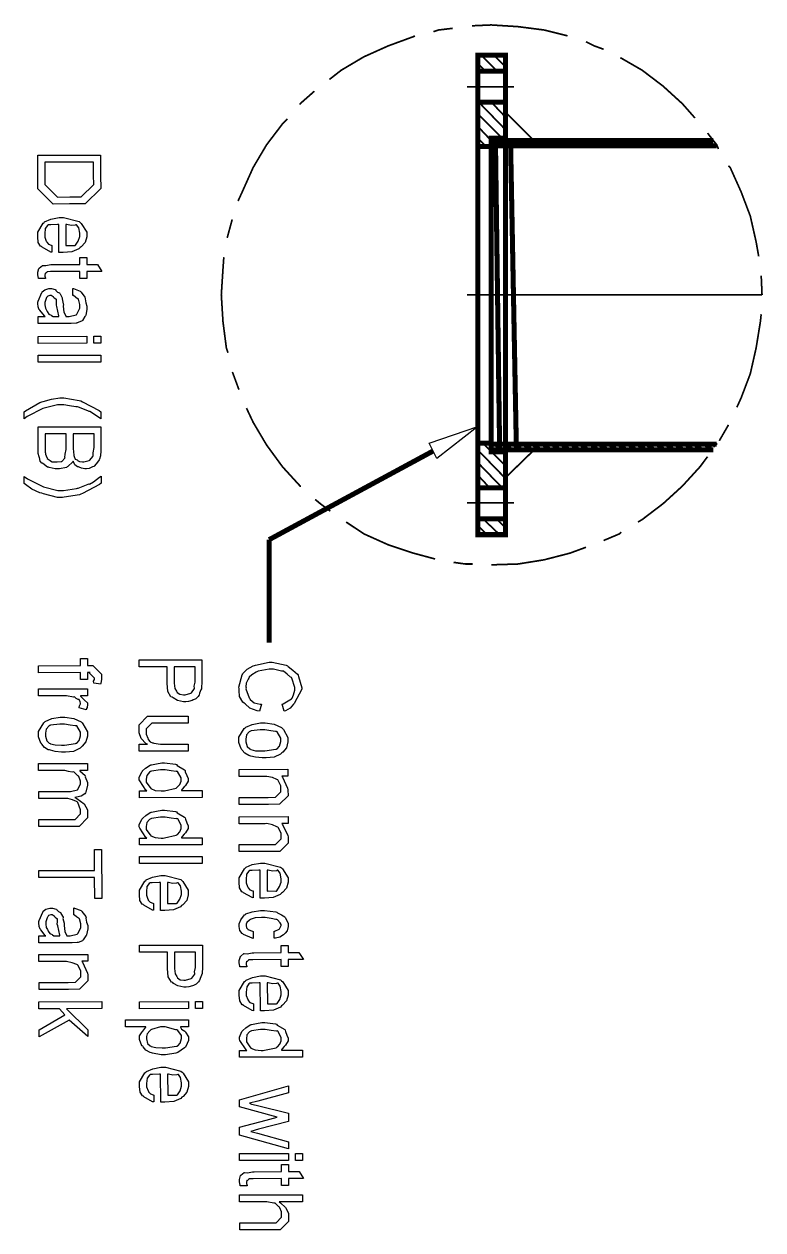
# Model space of a CAD drawing. Extents: x 0.1 to 11.6, y 0.3 to 16.2.
# Drawn here: x 4.408 to 5.877, y 5.213 to 7.61 of the extents above; entities that cross this region are included whole.
import ezdxf

# ---------------------------------------------------------------- set-up
doc = ezdxf.new("R2010")
doc.units = 0
doc.layers.get('0').update_dxf_attribs({"linetype": 'CONTINUOUS'})

msp = doc.modelspace()

# ---------------------------------------------------------------- linework, layer by layer
at = {"color": 0}
for points, const_width in [([(5.25999, 7.60167), (5.23167, 7.59831), (5.22168, 7.595)], 0.003333), ([(5.48833, 7.58664), (5.44168, 7.59831), (5.38997, 7.60499), (5.33664, 7.60835), (5.29833, 7.60667)], 0.003333), ([(5.185, 7.58664), (5.18164, 7.58501), (5.13167, 7.56668), (5.08333, 7.54497), (5.03836, 7.51833), (5.01497, 7.5)], 0.003333), ([(5.56, 7.56), (5.54167, 7.56668), (5.52501, 7.57497)], 0.003333), ([(5.31, 7.53168), (5.32497, 7.51665)], 0.003333), ([(5.31668, 7.54833), (5.34831, 7.51665)], 0.003333), ([(5.34169, 7.54833), (5.36501, 7.52501)], 0.003333), ([(5.74164, 7.42333), (5.71669, 7.45167), (5.67833, 7.48665), (5.63667, 7.51833), (5.59332, 7.54335)], 0.003333), ([(5.36501, 7.51665), (5.31, 7.51665)], 0.01), ([(5.38167, 7.48503), (5.28836, 7.48503)], 0.003333), ([(4.98503, 7.47667), (4.95665, 7.45167), (4.95665, 7.44997)], 0.003333), ([(5.36501, 7.45503), (5.31, 7.45503)], 0.01), ([(5.31168, 7.45503), (5.36501, 7.40001)], 0.003333), ([(5.33664, 7.45503), (5.36501, 7.42503)], 0.003333), ([(5.36165, 7.45503), (5.36501, 7.44997)], 0.003333), ([(5.31, 7.43164), (5.35835, 7.38336)], 0.003333), ([(5.36501, 7.435), (5.42165, 7.37831)], 0.003333), ([(4.93164, 7.42165), (4.92165, 7.41168), (4.88997, 7.37001), (4.86333, 7.32497), (4.84169, 7.27669), (4.83333, 7.25836)], 0.003333), ([(5.31, 7.40668), (5.33664, 7.37831)], 0.003333), ([(5.31, 7.38336), (5.32667, 7.36664)], 0.003333), ([(5.36501, 6.75999), (5.33664, 6.75999), (5.33664, 6.77669), (5.33664, 7.36664), (5.33664, 7.38336), (5.36501, 7.38336)], 0.01), ([(5.78836, 7.36165), (5.785, 7.37001), (5.76665, 7.39333)], 0.003333), ([(5.33664, 7.36664), (5.31, 7.36664)], 0.01), ([(5.77832, 7.37831), (5.33664, 7.37831), (5.33664, 6.76335), (5.77832, 6.76335)], 0.01), ([(5.33664, 7.37001), (5.33832, 7.36833)], 0.01), ([(5.785, 7.36833), (5.33664, 7.36833), (5.33664, 6.77501), (5.785, 6.77501)], 0.01), ([(5.34831, 7.37831), (5.35835, 7.36833)], 0.01), ([(5.36501, 7.37831), (5.37668, 7.36833)], 0.01), ([(5.38499, 7.37831), (5.39501, 7.36833)], 0.01), ([(5.40332, 7.37831), (5.41499, 7.36833)], 0.01), ([(5.42333, 7.37831), (5.43332, 7.36833)], 0.01), ([(5.44168, 7.37831), (5.45335, 7.36833)], 0.01), ([(5.46001, 7.37831), (5.47, 7.36833)], 0.01), ([(5.47999, 7.37831), (5.49001, 7.36833)], 0.01), ([(5.49832, 7.37831), (5.50836, 7.36833)], 0.01), ([(5.51665, 7.37831), (5.52832, 7.36833)], 0.01), ([(5.53668, 7.37831), (5.54665, 7.36833)], 0.01), ([(5.55501, 7.37831), (5.565, 7.36833)], 0.01), ([(5.57497, 7.37831), (5.58501, 7.36833)], 0.01), ([(5.59169, 7.37831), (5.60335, 7.36833)], 0.01), ([(5.61165, 7.37831), (5.62169, 7.36833)], 0.01), ([(5.62999, 7.37831), (5.64165, 7.36833)], 0.01), ([(5.65001, 7.37831), (5.66, 7.36833)], 0.01), ([(5.66835, 7.37831), (5.67833, 7.36833)], 0.01), ([(5.68668, 7.37831), (5.69667, 7.36833)], 0.01), ([(5.70665, 7.37831), (5.71669, 7.36833)], 0.01), ([(5.72499, 7.37831), (5.73503, 7.36833)], 0.01), ([(5.74333, 7.37831), (5.75331, 7.36833)], 0.01), ([(5.76335, 7.37831), (5.77333, 7.36833)], 0.01), ([(5.86833, 7.14833), (5.86333, 7.17665), (5.85167, 7.22835), (5.83333, 7.27669), (5.81168, 7.32497), (5.80832, 7.32835)], 0.003333), ([(4.82167, 7.22168), (4.81168, 7.185)], 0.003333), ([(4.80501, 7.14665), (4.80333, 7.12332), (4.80003, 7.07167), (4.80333, 7.01833), (4.81, 6.96669), (4.81332, 6.95665)], 0.003333), ([(5.875, 7.07167), (5.87332, 7.11003)], 0.003333), ([(5.38167, 7.07167), (5.28836, 7.07167)], 0.003333), ([(5.33664, 7.07167), (5.875, 7.07167)], 0.003333), ([(5.82497, 6.84831), (5.83333, 6.86664), (5.85167, 6.91499), (5.86333, 6.96669), (5.87169, 7.01833), (5.87332, 7.03331)], 0.003333), ([(4.82167, 6.91835), (4.82335, 6.91499), (4.83501, 6.88336)], 0.003333), ([(4.84999, 6.84668), (4.86333, 6.81836), (4.88997, 6.77333), (4.92165, 6.72999), (4.95665, 6.69168), (4.95833, 6.69168)], 0.003333), ([(5.78999, 6.78168), (5.80832, 6.81332)], 0.003333), ([(5.22168, 6.76167), (4.89501, 6.58501)], 0.01), ([(5.33664, 6.77669), (5.31, 6.77669)], 0.01), ([(5.31, 6.76335), (5.36501, 6.70665)], 0.003333), ([(5.31999, 6.77669), (5.36501, 6.73167)], 0.003333), ([(5.33664, 6.76497), (5.33832, 6.76335)], 0.01), ([(5.34668, 6.77501), (5.35667, 6.76335)], 0.01), ([(5.36165, 6.75999), (5.36501, 6.75667)], 0.003333), ([(5.36501, 6.77501), (5.375, 6.76335)], 0.01), ([(5.36501, 6.70833), (5.42165, 6.76335)], 0.003333), ([(5.38499, 6.77501), (5.39501, 6.76335)], 0.01), ([(5.40332, 6.77501), (5.41499, 6.76335)], 0.01), ([(5.42165, 6.77501), (5.43164, 6.76335)], 0.01), ([(5.44168, 6.77501), (5.45167, 6.76335)], 0.01), ([(5.46001, 6.77501), (5.47, 6.76335)], 0.01), ([(5.47835, 6.77501), (5.49001, 6.76335)], 0.01), ([(5.49832, 6.77501), (5.50836, 6.76335)], 0.01), ([(5.51665, 6.77501), (5.52669, 6.76335)], 0.01), ([(5.53668, 6.77501), (5.54665, 6.76335)], 0.01), ([(5.55333, 6.77501), (5.565, 6.76335)], 0.01), ([(5.57335, 6.77501), (5.58333, 6.76335)], 0.01), ([(5.59169, 6.77501), (5.60335, 6.76335)], 0.01), ([(5.61165, 6.77501), (5.62169, 6.76335)], 0.01), ([(5.62999, 6.77501), (5.64165, 6.76335)], 0.01), ([(5.64833, 6.77501), (5.65831, 6.76335)], 0.01), ([(5.66835, 6.77501), (5.67833, 6.76335)], 0.01), ([(5.68668, 6.77501), (5.69667, 6.76335)], 0.01), ([(5.70503, 6.77501), (5.71669, 6.76335)], 0.01), ([(5.72499, 6.77501), (5.73503, 6.76335)], 0.01), ([(5.74333, 6.77501), (5.75331, 6.76335)], 0.01), ([(5.76335, 6.77501), (5.77333, 6.76335)], 0.01), ([(5.78, 6.77501), (5.78331, 6.77165)], 0.01), ([(5.31, 6.73833), (5.35835, 6.68832)], 0.003333), ([(5.62831, 6.62001), (5.63667, 6.625), (5.67833, 6.65668), (5.71669, 6.69168), (5.75168, 6.72999), (5.76665, 6.75)], 0.003333), ([(5.31, 6.71332), (5.33333, 6.68832)], 0.003333), ([(5.36501, 6.68832), (5.31, 6.68832)], 0.01), ([(4.98665, 6.66499), (4.99669, 6.65668), (5.01665, 6.64165)], 0.003333), ([(5.38167, 6.65831), (5.28836, 6.65831)], 0.003333), ([(5.04833, 6.62001), (5.08333, 6.59668), (5.13167, 6.57497), (5.18164, 6.55832), (5.22499, 6.54665)], 0.003333), ([(5.36501, 6.62668), (5.31, 6.62668)], 0.01), ([(5.31999, 6.62668), (5.35335, 6.595)], 0.003333), ([(5.34668, 6.62668), (5.36501, 6.60835)], 0.003333), ([(5.31, 6.61333), (5.32835, 6.595)], 0.003333), ([(5.56, 6.58333), (5.59169, 6.59668), (5.595, 6.59999)], 0.003333), ([(4.89501, 6.58501), (4.89501, 6.37999)], 0.01), ([(5.33664, 6.535), (5.38997, 6.53668), (5.44168, 6.54497), (5.49333, 6.55832), (5.52501, 6.56999)], 0.003333), ([(5.26167, 6.53999), (5.285, 6.53668), (5.30003, 6.53668)], 0.003333)]:
    msp.add_lwpolyline(points, dxfattribs=dict(at, const_width=const_width))
at = {"color": 0, "const_width": 0.01}
for points in [[(5.31, 7.54833), (5.31, 6.595), (5.36501, 6.595), (5.36501, 7.54833), (5.31, 7.54833)], [(5.375, 7.37831), (5.345, 7.37831), (5.35335, 6.76335), (5.38667, 6.76335), (5.375, 7.37831)]]:
    msp.add_lwpolyline(points, close=True, dxfattribs=at)
at = {"color": 9}
for points in [[(5.42165, 7.37831), (5.36501, 7.37831), (5.36501, 7.435), (5.42165, 7.37831)], [(5.42165, 6.76335), (5.36501, 6.70833), (5.36501, 6.76335), (5.42165, 6.76335)]]:
    msp.add_lwpolyline(points, close=True, dxfattribs=at)
at = {"color": 0}
for points in [[(4.43506, 7.34944), (4.56006, 7.34967), (4.56006, 7.30908), (4.56028, 7.28304), (4.52968, 7.25244), (4.49843, 7.25244), (4.46588, 7.25222), (4.43528, 7.28282), (4.43506, 7.30692), (4.43506, 7.34944)], [(4.44894, 7.33556), (4.44894, 7.30908), (4.44917, 7.29107), (4.47412, 7.26611), (4.49864, 7.26633), (4.52143, 7.26633), (4.54639, 7.29129), (4.54617, 7.30974), (4.54617, 7.33578), (4.44894, 7.33556)], [(4.46322, 7.17003), (4.46322, 7.15636), (4.46099, 7.15685), (4.44379, 7.16644), (4.4426, 7.16786), (4.44075, 7.16829), (4.43619, 7.17606), (4.43522, 7.18739), (4.43522, 7.18956), (4.43522, 7.19612), (4.44569, 7.21419), (4.44781, 7.21582), (4.44883, 7.21707), (4.46126, 7.2225), (4.47754, 7.22537), (4.48296, 7.22537), (4.48639, 7.22543), (4.51725, 7.21744), (4.51942, 7.21582), (4.52149, 7.21386), (4.53244, 7.19629), (4.53244, 7.19043), (4.53244, 7.18733), (4.52919, 7.17583), (4.52143, 7.16732), (4.51921, 7.16569), (4.51687, 7.16331), (4.50293, 7.15728), (4.48546, 7.15597), (4.48144, 7.15593), (4.48036, 7.15593), (4.47792, 7.15593), (4.47711, 7.15593), (4.47689, 7.21149), (4.47461, 7.21137), (4.46083, 7.21083), (4.45628, 7.21083), (4.45449, 7.20969), (4.44997, 7.20372), (4.44911, 7.19299), (4.44911, 7.18935), (4.44911, 7.18647), (4.45199, 7.17865), (4.45258, 7.17785), (4.45285, 7.17637), (4.45649, 7.17242), (4.46203, 7.17051), (4.46322, 7.17003)], [(4.49078, 7.21149), (4.491, 7.16982), (4.493, 7.17003), (4.50819, 7.16982), (4.50922, 7.1696), (4.51036, 7.17036), (4.51563, 7.17876), (4.51856, 7.18756), (4.51856, 7.19043), (4.51856, 7.19417), (4.5166, 7.20524), (4.51237, 7.21126), (4.51096, 7.21126), (4.50917, 7.21013), (4.50131, 7.20953), (4.49283, 7.21143), (4.49078, 7.21149)], [(4.45057, 7.10406), (4.43668, 7.10406), (4.43636, 7.10499), (4.43539, 7.11165), (4.43539, 7.11382), (4.43539, 7.1166), (4.43756, 7.12424), (4.43799, 7.12489), (4.43821, 7.12494), (4.44461, 7.13004), (4.44536, 7.13032), (4.44536, 7.13032), (4.45107, 7.12994), (4.46093, 7.13183), (4.46425, 7.13183), (4.51872, 7.13206), (4.51872, 7.14594), (4.53261, 7.14594), (4.53261, 7.13206), (4.5541, 7.13206), (4.56278, 7.11817), (4.53261, 7.11817), (4.53261, 7.10428), (4.51872, 7.10428), (4.51872, 7.11817), (4.46251, 7.11794), (4.46067, 7.11794), (4.45514, 7.11779), (4.45394, 7.1174), (4.45361, 7.11729), (4.45318, 7.11654), (4.45122, 7.11464), (4.45042, 7.11496), (4.45036, 7.1149), (4.45008, 7.11426), (4.44928, 7.11117), (4.44928, 7.11014), (4.44928, 7.10861), (4.45036, 7.10471), (4.45057, 7.10406)], [(4.44954, 7.02875), (4.44824, 7.02983), (4.43924, 7.04107), (4.43869, 7.04221), (4.43788, 7.04226), (4.43582, 7.04779), (4.43544, 7.05485), (4.43544, 7.05718), (4.43599, 7.05931), (4.44303, 7.07617), (4.4439, 7.07736), (4.44407, 7.07796), (4.44933, 7.08176), (4.45697, 7.08431), (4.45953, 7.08431), (4.46235, 7.08431), (4.46994, 7.08214), (4.47081, 7.08171), (4.47097, 7.08051), (4.4745, 7.07721), (4.47851, 7.07547), (4.47906, 7.07476), (4.47944, 7.07368), (4.48356, 7.06592), (4.48383, 7.065), (4.48346, 7.06364), (4.48579, 7.05419), (4.486, 7.05285), (4.48562, 7.04932), (4.48725, 7.03743), (4.49067, 7.03006), (4.49121, 7.02875), (4.49246, 7.02875), (4.49522, 7.02875), (4.49621, 7.02875), (4.49767, 7.02881), (4.51167, 7.03222), (4.51247, 7.03288), (4.51286, 7.03347), (4.51878, 7.04508), (4.51878, 7.04893), (4.51878, 7.05263), (4.51622, 7.06293), (4.51574, 7.06369), (4.51432, 7.06392), (4.51014, 7.06694), (4.50618, 7.07032), (4.50489, 7.07064), (4.50489, 7.08453), (4.50646, 7.08421), (4.51932, 7.07915), (4.52029, 7.07844), (4.52115, 7.0771), (4.52886, 7.06744), (4.5294, 7.06608), (4.52903, 7.06392), (4.53049, 7.0561), (4.53267, 7.04943), (4.53267, 7.04719), (4.53267, 7.04292), (4.53049, 7.03114), (4.53006, 7.03006), (4.52864, 7.02886), (4.52382, 7.02083), (4.52311, 7.02029), (4.52203, 7.01932), (4.51372, 7.01594), (4.51269, 7.01574), (4.51139, 7.01557), (4.50179, 7.01508), (4.49858, 7.01508), (4.47797, 7.01486), (4.47081, 7.01486), (4.45469, 7.01486), (4.44933, 7.01486), (4.4459, 7.01486), (4.43821, 7.01486), (4.43565, 7.01486), (4.43565, 7.02875), (4.43913, 7.02875), (4.44694, 7.02875), (4.44954, 7.02875)], [(4.47732, 7.02875), (4.47683, 7.03), (4.47287, 7.04861), (4.47254, 7.05111), (4.47217, 7.05181), (4.47239, 7.05729), (4.47239, 7.0625), (4.4719, 7.06304), (4.47086, 7.0631), (4.46783, 7.06538), (4.46669, 7.06814), (4.46625, 7.06847), (4.46576, 7.06803), (4.46186, 7.07042), (4.46061, 7.07042), (4.45915, 7.07042), (4.45481, 7.06944), (4.45313, 7.067), (4.45258, 7.06629), (4.45176, 7.06483), (4.44933, 7.05686), (4.44933, 7.05414), (4.44933, 7.05197), (4.45031, 7.04536), (4.45275, 7.04129), (4.45344, 7.04026), (4.45378, 7.03847), (4.45736, 7.03336), (4.46175, 7.03147), (4.46257, 7.03093), (4.46257, 7.03093), (4.46544, 7.02903), (4.4714, 7.02875), (4.47342, 7.02875), (4.47732, 7.02875)], [(4.4356, 6.9891), (4.53282, 6.98932), (4.53282, 6.97542), (4.4356, 6.97521), (4.4356, 6.9891)], [(4.54671, 6.98932), (4.5606, 6.98932), (4.5606, 6.97542), (4.54671, 6.97543), (4.54671, 6.98932)], [(4.43565, 6.95176), (4.56065, 6.95199), (4.56065, 6.9381), (4.43565, 6.93788), (4.43565, 6.95176)], [(4.40799, 6.83908), (4.41049, 6.84104), (4.43956, 6.85753), (4.44293, 6.85883), (4.44564, 6.85969), (4.46235, 6.86415), (4.47885, 6.86686), (4.48438, 6.86686), (4.48699, 6.86692), (4.51774, 6.86203), (4.52061, 6.861), (4.52382, 6.85921), (4.5574, 6.84179), (4.56076, 6.83931), (4.56076, 6.82542), (4.558, 6.82731), (4.53831, 6.83963), (4.53711, 6.84017), (4.53494, 6.8411), (4.51628, 6.84874), (4.51432, 6.84928), (4.51107, 6.84912), (4.49821, 6.85092), (4.48687, 6.85303), (4.48438, 6.85297), (4.47461, 6.85297), (4.44532, 6.84608), (4.41433, 6.82986), (4.40799, 6.82519), (4.40799, 6.83908)], [(4.43582, 6.80908), (4.56082, 6.80931), (4.56082, 6.76503), (4.56082, 6.76183), (4.56, 6.75151), (4.55794, 6.7449), (4.55735, 6.74354), (4.55588, 6.74186), (4.55149, 6.73579), (4.54753, 6.7315), (4.54628, 6.73074), (4.544, 6.7296), (4.537, 6.72657), (4.53222, 6.72597), (4.53065, 6.72597), (4.52843, 6.72597), (4.52181, 6.72694), (4.51742, 6.72922), (4.51633, 6.72987), (4.51432, 6.73014), (4.50885, 6.73406), (4.50613, 6.7399), (4.50549, 6.74115), (4.50489, 6.73981), (4.49496, 6.73053), (4.49354, 6.72987), (4.49197, 6.72885), (4.47831, 6.72575), (4.47379, 6.72575), (4.46951, 6.72575), (4.45796, 6.72846), (4.45665, 6.729), (4.45475, 6.72928), (4.44521, 6.73644), (4.4445, 6.73725), (4.44342, 6.73714), (4.43972, 6.74126), (4.43853, 6.74821), (4.43821, 6.7494), (4.43761, 6.74978), (4.43619, 6.75618), (4.43582, 6.76525), (4.43582, 6.76699), (4.43582, 6.80908)], [(5.21332, 6.77669), (5.31, 6.81), (5.22835, 6.74669), (5.21332, 6.77669)], [(4.44971, 6.79519), (4.44971, 6.76676), (4.44971, 6.76481), (4.44997, 6.75885), (4.45047, 6.75689), (4.45057, 6.75635), (4.45063, 6.75526), (4.4534, 6.74826), (4.45383, 6.74767), (4.45389, 6.74642), (4.45979, 6.7424), (4.46056, 6.74203), (4.46044, 6.74181), (4.46386, 6.73996), (4.46903, 6.73964), (4.47076, 6.73964), (4.47368, 6.73964), (4.48161, 6.74056), (4.48247, 6.74072), (4.48286, 6.74078), (4.4891, 6.74701), (4.48942, 6.7481), (4.48876, 6.74849), (4.48947, 6.75478), (4.49138, 6.76438), (4.49138, 6.76633), (4.49138, 6.79519), (4.44971, 6.79519)], [(4.50526, 6.79542), (4.50526, 6.76828), (4.50526, 6.76639), (4.50672, 6.75325), (4.507, 6.75244), (4.50717, 6.75065), (4.50956, 6.74539), (4.51313, 6.74365), (4.51394, 6.74311), (4.514, 6.74235), (4.51822, 6.74029), (4.52408, 6.73986), (4.5261, 6.73986), (4.52664, 6.73986), (4.53717, 6.7424), (4.53803, 6.74289), (4.53847, 6.74317), (4.54486, 6.75065), (4.54519, 6.75157), (4.54519, 6.75157), (4.54503, 6.75754), (4.54693, 6.76824), (4.54693, 6.77046), (4.54693, 6.79542), (4.50526, 6.79542)], [(4.40821, 6.69694), (4.40821, 6.71083), (4.41456, 6.70622), (4.4464, 6.69006), (4.47504, 6.68306), (4.4846, 6.68306), (4.48649, 6.68311), (4.51183, 6.68653), (4.51432, 6.68718), (4.51557, 6.68739), (4.53526, 6.69515), (4.53711, 6.69607), (4.53797, 6.69564), (4.54611, 6.70008), (4.55817, 6.70921), (4.56099, 6.71104), (4.56099, 6.69715), (4.55761, 6.69472), (4.52419, 6.67665), (4.52083, 6.67546), (4.51785, 6.67393), (4.48774, 6.66922), (4.4846, 6.66917), (4.47424, 6.66917), (4.44646, 6.67606), (4.44314, 6.6774), (4.43918, 6.67806), (4.4235, 6.68533), (4.41069, 6.69504), (4.40821, 6.69694)], [(4.43664, 6.33436), (4.51997, 6.33458), (4.51997, 6.34847), (4.53386, 6.34847), (4.53386, 6.33458), (4.54124, 6.33458), (4.54492, 6.33458), (4.56164, 6.31787), (4.56164, 6.31136), (4.56164, 6.30794), (4.56033, 6.29893), (4.56011, 6.29769), (4.54731, 6.29986), (4.54682, 6.29997), (4.5459, 6.30344), (4.54775, 6.30729), (4.54775, 6.30854), (4.54775, 6.30963), (4.53668, 6.32069), (4.53907, 6.32069), (4.53386, 6.32069), (4.53386, 6.30681), (4.51997, 6.30681), (4.51997, 6.32069), (4.43664, 6.32047), (4.43664, 6.33436)], [(4.63661, 6.34603), (4.76161, 6.34625), (4.76161, 6.30501), (4.76161, 6.30317), (4.7609, 6.2895), (4.76074, 6.28851), (4.75956, 6.28646), (4.75689, 6.27968), (4.75575, 6.27599), (4.7551, 6.27507), (4.7539, 6.27333), (4.74935, 6.26867), (4.74501, 6.26693), (4.74382, 6.26639), (4.74175, 6.26551), (4.73497, 6.26335), (4.72971, 6.26292), (4.72797, 6.26292), (4.72478, 6.26292), (4.71311, 6.26514), (4.70432, 6.27035), (4.70258, 6.27181), (4.69997, 6.27251), (4.69353, 6.2831), (4.69217, 6.30003), (4.69217, 6.30393), (4.69217, 6.33214), (4.63661, 6.33214), (4.63661, 6.34603)], [(4.70606, 6.33236), (4.70606, 6.30328), (4.70606, 6.29986), (4.70751, 6.28944), (4.71078, 6.2839), (4.71169, 6.28288), (4.71213, 6.28136), (4.71772, 6.27756), (4.72504, 6.27681), (4.72754, 6.27681), (4.72814, 6.27681), (4.73926, 6.27989), (4.74013, 6.28049), (4.74046, 6.28076), (4.74658, 6.28885), (4.74685, 6.28982), (4.74685, 6.28982), (4.74593, 6.29351), (4.74772, 6.30203), (4.74772, 6.30371), (4.74772, 6.33236), (4.70606, 6.33236)], [(4.87972, 6.25771), (4.87582, 6.24382), (4.87142, 6.24457), (4.85672, 6.25026), (4.84739, 6.25836), (4.84565, 6.26031), (4.84299, 6.2621), (4.83649, 6.27328), (4.83524, 6.28538), (4.83524, 6.28939), (4.83518, 6.29204), (4.84153, 6.3164), (4.84283, 6.31825), (4.84347, 6.31971), (4.85157, 6.32742), (4.86333, 6.33419), (4.86583, 6.33518), (4.86811, 6.3355), (4.89546, 6.34125), (4.89839, 6.34125), (4.90088, 6.34125), (4.92899, 6.33567), (4.93137, 6.33453), (4.93261, 6.33279), (4.94206, 6.32547), (4.95144, 6.31749), (4.95264, 6.31543), (4.95329, 6.31321), (4.96018, 6.29079), (4.96024, 6.28831), (4.95844, 6.28532), (4.94635, 6.26204), (4.94569, 6.2601), (4.94385, 6.25797), (4.93668, 6.25006), (4.92763, 6.24479), (4.92486, 6.24403), (4.92117, 6.25792), (4.92312, 6.25863), (4.93929, 6.26839), (4.94026, 6.26964), (4.9406, 6.2699), (4.94379, 6.27681), (4.94635, 6.28592), (4.94635, 6.28896), (4.94629, 6.2909), (4.94049, 6.30979), (4.9394, 6.31131), (4.93772, 6.31179), (4.93078, 6.31743), (4.92344, 6.32329), (4.9216, 6.32389), (4.91943, 6.32362), (4.90381, 6.32736), (4.8986, 6.32736), (4.89535, 6.32731), (4.87358, 6.32374), (4.87169, 6.32303), (4.86903, 6.3215), (4.86051, 6.3164), (4.85547, 6.31147), (4.85454, 6.31), (4.85314, 6.30767), (4.84961, 6.29943), (4.84907, 6.29243), (4.84912, 6.29069), (4.84907, 6.28819), (4.85542, 6.27089), (4.85672, 6.26942), (4.85736, 6.26704), (4.86535, 6.26074), (4.87717, 6.25825), (4.87972, 6.25771)], [(4.43668, 6.28819), (4.5339, 6.28842), (4.5339, 6.27453), (4.52001, 6.27453), (4.52024, 6.27382), (4.52658, 6.26753), (4.52761, 6.26693), (4.528, 6.26579), (4.5339, 6.26079), (4.5339, 6.25911), (4.5339, 6.25722), (4.53315, 6.25146), (4.53153, 6.24783), (4.53108, 6.24675), (4.51764, 6.25087), (4.51719, 6.25119), (4.51796, 6.25499), (4.52001, 6.2589), (4.52001, 6.26019), (4.52001, 6.26019), (4.51921, 6.26243), (4.51731, 6.26704), (4.51676, 6.26758), (4.51546, 6.26758), (4.5115, 6.26953), (4.50863, 6.27214), (4.50765, 6.27235), (4.50603, 6.27171), (4.49257, 6.27431), (4.48812, 6.27431), (4.43668, 6.27431), (4.43668, 6.28819)], [(4.63699, 6.17828), (4.65306, 6.17828), (4.65012, 6.1799), (4.64051, 6.18983), (4.63678, 6.20122), (4.63678, 6.20497), (4.63678, 6.21712), (4.65349, 6.23383), (4.67518, 6.23383), (4.734, 6.23406), (4.734, 6.22017), (4.68126, 6.21994), (4.66174, 6.21994), (4.65067, 6.20888), (4.65067, 6.20171), (4.65067, 6.19857), (4.65369, 6.1901), (4.65435, 6.18913), (4.65462, 6.18744), (4.65836, 6.18283), (4.66347, 6.18132), (4.66456, 6.18088), (4.66564, 6.18024), (4.67882, 6.17828), (4.68321, 6.17828), (4.73421, 6.1785), (4.73421, 6.16461), (4.63699, 6.16439), (4.63699, 6.17828)], [(4.48535, 6.23215), (4.48904, 6.23221), (4.50689, 6.22949), (4.52149, 6.22282), (4.52354, 6.22086), (4.52496, 6.21907), (4.53396, 6.20301), (4.53396, 6.19764), (4.53396, 6.1945), (4.53093, 6.18283), (4.52365, 6.17432), (4.5216, 6.17269), (4.51937, 6.17025), (4.5064, 6.16411), (4.49056, 6.16276), (4.48687, 6.16271), (4.48253, 6.16271), (4.46967, 6.16385), (4.46018, 6.16635), (4.45844, 6.16704), (4.45606, 6.16743), (4.44829, 6.17188), (4.44336, 6.17828), (4.44239, 6.17964), (4.44097, 6.18072), (4.43674, 6.19325), (4.43674, 6.19743), (4.43674, 6.20372), (4.44706, 6.22103), (4.44911, 6.2226), (4.45014, 6.22385), (4.46289, 6.22928), (4.47971, 6.23215), (4.48535, 6.23215)], [(4.48535, 6.21826), (4.47885, 6.21826), (4.46072, 6.21631), (4.45931, 6.21588), (4.45714, 6.21451), (4.45171, 6.20856), (4.45063, 6.20025), (4.45063, 6.19743), (4.45063, 6.1945), (4.4529, 6.18517), (4.45806, 6.18061), (4.45953, 6.18007), (4.46024, 6.17919), (4.4694, 6.17703), (4.48199, 6.1766), (4.48622, 6.1766), (4.48833, 6.17665), (4.51014, 6.17974), (4.51161, 6.18028), (4.51258, 6.18056), (4.51736, 6.18582), (4.52007, 6.19532), (4.52007, 6.19764), (4.52007, 6.20204), (4.51281, 6.21468), (4.51139, 6.21522), (4.5095, 6.2149), (4.49983, 6.21631), (4.48822, 6.21832), (4.48535, 6.21826)], [(4.88379, 6.22065), (4.88747, 6.22071), (4.90533, 6.21799), (4.91992, 6.21132), (4.92199, 6.20936), (4.92339, 6.20757), (4.9324, 6.19151), (4.9324, 6.18614), (4.9324, 6.183), (4.92936, 6.17133), (4.9221, 6.16282), (4.92003, 6.16118), (4.91781, 6.15875), (4.90483, 6.15261), (4.889, 6.15126), (4.88531, 6.15121), (4.88097, 6.15121), (4.86811, 6.15235), (4.85861, 6.15483), (4.85688, 6.15554), (4.85449, 6.15593), (4.84674, 6.16038), (4.84179, 6.16678), (4.84082, 6.16813), (4.83942, 6.16921), (4.83518, 6.18175), (4.83518, 6.18593), (4.83518, 6.19222), (4.84549, 6.20953), (4.84754, 6.2111), (4.84858, 6.21235), (4.86133, 6.21778), (4.87815, 6.22065), (4.88379, 6.22065)], [(4.88379, 6.20676), (4.87728, 6.20676), (4.85915, 6.20481), (4.85775, 6.20437), (4.85558, 6.20301), (4.85015, 6.19706), (4.84907, 6.18875), (4.84907, 6.18593), (4.84907, 6.183), (4.85135, 6.17367), (4.8565, 6.16911), (4.85796, 6.16857), (4.85867, 6.16769), (4.86783, 6.16553), (4.88043, 6.1651), (4.88465, 6.1651), (4.88678, 6.16515), (4.90858, 6.16824), (4.91004, 6.16878), (4.91103, 6.16906), (4.91581, 6.17432), (4.91851, 6.18381), (4.91851, 6.18614), (4.91851, 6.19054), (4.91124, 6.20318), (4.90983, 6.20372), (4.90793, 6.20339), (4.89828, 6.20481), (4.88667, 6.20682), (4.88379, 6.20676)], [(4.43685, 6.13981), (4.53407, 6.14003), (4.53407, 6.12614), (4.51867, 6.12614), (4.51878, 6.12543), (4.52903, 6.11606), (4.52974, 6.11485), (4.52962, 6.11344), (4.53407, 6.10232), (4.53407, 6.09858), (4.53407, 6.09685), (4.53065, 6.08296), (4.52994, 6.08187), (4.52838, 6.07986), (4.52132, 6.07493), (4.51183, 6.07319), (4.50911, 6.07275), (4.51307, 6.07075), (4.52761, 6.05974), (4.53429, 6.04785), (4.53429, 6.04389), (4.53429, 6.03174), (4.51758, 6.01503), (4.50239, 6.01503), (4.43707, 6.01481), (4.43707, 6.02869), (4.49696, 6.02869), (4.50933, 6.02892), (4.5204, 6.03999), (4.5204, 6.0465), (4.52035, 6.0479), (4.51476, 6.06272), (4.51367, 6.06386), (4.51193, 6.0644), (4.50401, 6.06799), (4.49479, 6.07042), (4.4924, 6.07036), (4.43707, 6.07036), (4.43707, 6.08425), (4.49892, 6.08425), (4.50011, 6.08431), (4.51389, 6.08794), (4.51476, 6.0886), (4.51492, 6.08892), (4.51774, 6.09337), (4.52018, 6.09972), (4.52018, 6.10183), (4.52018, 6.10508), (4.51708, 6.11388), (4.51649, 6.11486), (4.51503, 6.11561), (4.50722, 6.12289), (4.50608, 6.12332), (4.50375, 6.12283), (4.49593, 6.12392), (4.48872, 6.12592), (4.48633, 6.12592), (4.43685, 6.12592), (4.43685, 6.13981)], [(4.63715, 6.08594), (4.65192, 6.08593), (4.65018, 6.08718), (4.63781, 6.10547), (4.63693, 6.10786), (4.63693, 6.11214), (4.64199, 6.12369), (4.64301, 6.125), (4.64356, 6.12538), (4.64963, 6.13058), (4.65831, 6.13644), (4.66015, 6.13715), (4.66118, 6.1371), (4.67085, 6.13926), (4.68186, 6.1415), (4.68554, 6.14149), (4.68728, 6.14154), (4.70882, 6.13846), (4.71072, 6.13781), (4.71224, 6.13629), (4.72706, 6.12717), (4.72808, 6.12587), (4.7284, 6.12353), (4.73161, 6.11594), (4.73415, 6.11008), (4.73415, 6.10807), (4.73415, 6.10487), (4.72889, 6.09625), (4.72786, 6.09526), (4.72635, 6.09375), (4.72194, 6.08903), (4.72081, 6.08675), (4.72071, 6.08615), (4.76215, 6.08615), (4.76215, 6.07226), (4.63715, 6.07206), (4.63715, 6.08594)], [(4.68554, 6.12761), (4.67904, 6.12761), (4.66092, 6.12457), (4.6595, 6.12392), (4.65733, 6.1225), (4.65192, 6.11649), (4.65082, 6.10906), (4.65082, 6.10656), (4.65082, 6.10292), (4.65767, 6.09299), (4.65907, 6.09201), (4.65978, 6.0905), (4.66857, 6.08669), (4.68044, 6.08594), (4.68446, 6.08594), (4.68707, 6.08599), (4.71018, 6.09125), (4.71158, 6.09224), (4.71257, 6.09272), (4.71739, 6.09831), (4.72026, 6.10514), (4.72026, 6.10742), (4.72026, 6.11171), (4.71322, 6.12403), (4.71181, 6.12457), (4.70996, 6.12424), (4.70042, 6.12565), (4.68853, 6.12765), (4.68554, 6.12761)], [(4.83529, 6.12831), (4.93251, 6.12853), (4.93251, 6.11464), (4.92036, 6.11464), (4.92165, 6.11307), (4.93192, 6.09088), (4.93251, 6.08794), (4.93272, 6.07579), (4.91601, 6.05908), (4.89388, 6.05886), (4.8355, 6.05886), (4.8355, 6.07275), (4.89344, 6.07275), (4.90776, 6.07297), (4.91862, 6.08404), (4.91862, 6.09119), (4.91862, 6.09532), (4.91319, 6.10656), (4.91211, 6.10769), (4.91037, 6.10829), (4.90169, 6.11197), (4.8904, 6.11447), (4.88737, 6.11442), (4.83529, 6.11442), (4.83529, 6.12831)], [(4.63726, 5.99192), (4.65201, 5.99192), (4.65028, 5.99317), (4.63792, 6.01144), (4.63704, 6.01383), (4.63704, 6.01812), (4.64208, 6.02968), (4.64312, 6.03097), (4.64367, 6.03136), (4.64974, 6.03657), (4.65842, 6.04243), (4.66026, 6.04313), (4.66129, 6.04308), (4.67096, 6.04525), (4.68197, 6.04747), (4.68565, 6.04747), (4.68739, 6.04753), (4.70893, 6.04443), (4.71083, 6.04378), (4.71235, 6.04226), (4.72715, 6.03315), (4.72819, 6.03185), (4.72851, 6.02951), (4.73172, 6.02192), (4.73426, 6.01606), (4.73426, 6.01406), (4.73426, 6.01085), (4.729, 6.00222), (4.72797, 6.00125), (4.72646, 5.99972), (4.72206, 5.99501), (4.72092, 5.99274), (4.72081, 5.99214), (4.76226, 5.99214), (4.76226, 5.97825), (4.63726, 5.97803), (4.63726, 5.99192)], [(4.68565, 6.03358), (4.67914, 6.03358), (4.66103, 6.03054), (4.65961, 6.02989), (4.65744, 6.02849), (4.65201, 6.02246), (4.65093, 6.01503), (4.65093, 6.01253), (4.65093, 6.0089), (4.65776, 5.99897), (4.65918, 5.99799), (4.65989, 5.99647), (4.66868, 5.99268), (4.68056, 5.99192), (4.68457, 5.99192), (4.68718, 5.99197), (4.71029, 5.99724), (4.71169, 5.99821), (4.71268, 5.99869), (4.7175, 6.00429), (4.72038, 6.01112), (4.72038, 6.0134), (4.72038, 6.01768), (4.71332, 6.03), (4.71192, 6.03054), (4.71007, 6.03022), (4.70053, 6.03163), (4.68864, 6.03364), (4.68565, 6.03358)], [(4.83539, 6.03429), (4.93261, 6.0345), (4.93261, 6.02061), (4.92046, 6.02061), (4.92176, 6.01904), (4.93201, 5.99685), (4.93261, 5.99393), (4.93283, 5.98176), (4.91613, 5.96506), (4.89399, 5.96485), (4.83561, 5.96485), (4.83561, 5.97874), (4.89356, 5.97874), (4.90788, 5.97894), (4.91872, 5.99001), (4.91872, 5.99718), (4.91872, 6.00131), (4.91331, 6.01253), (4.91222, 6.01367), (4.91049, 6.01426), (4.90181, 6.01796), (4.89051, 6.02046), (4.88747, 6.0204), (4.83539, 6.0204), (4.83539, 6.03429)], [(4.43712, 5.92725), (4.54824, 5.92746), (4.54824, 5.96913), (4.56212, 5.96913), (4.56233, 5.8719), (4.54844, 5.8719), (4.54824, 5.91357), (4.43712, 5.91336), (4.43712, 5.92725)], [(4.63715, 5.95514), (4.76215, 5.95535), (4.76215, 5.94146), (4.63715, 5.94125), (4.63715, 5.95514)], [(4.8635, 5.88661), (4.8635, 5.87294), (4.86128, 5.87343), (4.84407, 5.88303), (4.84289, 5.88444), (4.84104, 5.88488), (4.83649, 5.89263), (4.8355, 5.90397), (4.8355, 5.90614), (4.8355, 5.91271), (4.84597, 5.93078), (4.8481, 5.9324), (4.84912, 5.93365), (4.86154, 5.93907), (4.87782, 5.94194), (4.88325, 5.94194), (4.88667, 5.942), (4.91753, 5.93403), (4.91971, 5.9324), (4.92176, 5.93044), (4.93272, 5.91286), (4.93272, 5.90701), (4.93272, 5.90392), (4.92947, 5.89242), (4.92171, 5.8839), (4.91949, 5.88226), (4.91715, 5.87989), (4.90321, 5.87386), (4.88574, 5.87256), (4.88172, 5.8725), (4.88064, 5.8725), (4.87819, 5.8725), (4.87739, 5.8725), (4.87717, 5.92806), (4.87489, 5.92794), (4.86111, 5.9274), (4.85656, 5.9274), (4.85476, 5.92626), (4.85026, 5.92031), (4.84939, 5.90956), (4.84939, 5.90593), (4.84939, 5.90306), (4.85226, 5.89524), (4.85286, 5.89442), (4.85314, 5.89296), (4.85676, 5.889), (4.86231, 5.8871), (4.8635, 5.88661)], [(4.89106, 5.92806), (4.89128, 5.88639), (4.89328, 5.88661), (4.90847, 5.88639), (4.9095, 5.88618), (4.91064, 5.88693), (4.9159, 5.89535), (4.91883, 5.90414), (4.91883, 5.90701), (4.91883, 5.91075), (4.91689, 5.92182), (4.91265, 5.92785), (4.91124, 5.92785), (4.90944, 5.92671), (4.90158, 5.92611), (4.89312, 5.928), (4.89106, 5.92806)], [(4.66521, 5.86187), (4.66521, 5.84819), (4.66297, 5.84868), (4.64578, 5.85829), (4.64458, 5.85969), (4.64274, 5.86014), (4.63818, 5.86789), (4.63721, 5.87924), (4.63721, 5.8814), (4.63721, 5.88796), (4.64768, 5.90603), (4.64979, 5.90767), (4.65082, 5.9089), (4.66325, 5.91433), (4.67953, 5.91721), (4.68494, 5.91721), (4.68837, 5.91726), (4.71924, 5.90929), (4.7214, 5.90767), (4.72347, 5.90571), (4.73443, 5.88813), (4.73443, 5.88226), (4.73443, 5.87918), (4.73118, 5.86768), (4.72342, 5.85915), (4.72119, 5.85753), (4.71886, 5.85514), (4.70492, 5.84912), (4.68744, 5.84782), (4.68343, 5.84776), (4.68235, 5.84776), (4.6799, 5.84776), (4.6791, 5.84776), (4.67888, 5.90332), (4.6766, 5.90321), (4.66282, 5.90267), (4.65826, 5.90267), (4.65647, 5.90153), (4.65196, 5.89556), (4.6511, 5.88482), (4.6511, 5.88118), (4.6511, 5.87831), (4.65397, 5.8705), (4.65457, 5.86968), (4.65483, 5.86822), (4.65847, 5.86426), (4.66401, 5.86236), (4.66521, 5.86187)], [(4.69276, 5.90332), (4.69299, 5.86165), (4.69499, 5.86187), (4.71018, 5.86165), (4.71121, 5.86143), (4.71235, 5.86219), (4.71761, 5.87061), (4.72054, 5.87939), (4.72054, 5.88226), (4.72054, 5.88601), (4.71858, 5.89708), (4.71436, 5.9031), (4.71294, 5.9031), (4.71115, 5.90196), (4.70329, 5.90136), (4.69482, 5.90326), (4.69276, 5.90332)], [(4.45139, 5.79719), (4.45008, 5.79829), (4.44108, 5.80951), (4.44054, 5.81065), (4.43972, 5.81071), (4.43767, 5.81624), (4.43728, 5.82329), (4.43728, 5.82563), (4.43782, 5.82775), (4.44488, 5.84462), (4.44575, 5.84581), (4.4459, 5.8464), (4.45117, 5.85021), (4.45882, 5.85275), (4.46137, 5.85275), (4.46419, 5.85275), (4.47179, 5.85058), (4.47265, 5.85015), (4.47282, 5.84896), (4.47635, 5.84565), (4.48036, 5.84392), (4.4809, 5.84321), (4.48128, 5.84212), (4.4854, 5.83436), (4.48568, 5.83344), (4.48529, 5.83208), (4.48763, 5.82264), (4.48785, 5.82129), (4.48747, 5.81776), (4.4891, 5.80588), (4.49251, 5.7985), (4.49306, 5.79719), (4.49431, 5.79719), (4.49707, 5.79719), (4.49804, 5.79719), (4.49951, 5.79725), (4.51351, 5.80067), (4.51432, 5.80132), (4.51471, 5.80192), (4.52061, 5.81353), (4.52061, 5.81739), (4.52061, 5.82107), (4.51807, 5.83138), (4.51758, 5.83214), (4.51617, 5.83236), (4.51199, 5.83539), (4.50803, 5.83876), (4.50672, 5.83908), (4.50672, 5.85297), (4.50831, 5.85265), (4.52115, 5.8476), (4.52214, 5.8469), (4.523, 5.84554), (4.53071, 5.83589), (4.53125, 5.83453), (4.53087, 5.83236), (4.53233, 5.82454), (4.5345, 5.81787), (4.5345, 5.81565), (4.5345, 5.81136), (4.53233, 5.79958), (4.5319, 5.7985), (4.53049, 5.79731), (4.52567, 5.78928), (4.52496, 5.78874), (4.52387, 5.78776), (4.51557, 5.7844), (4.51454, 5.78418), (4.51324, 5.78401), (4.50364, 5.78353), (4.50043, 5.78353), (4.47982, 5.78331), (4.47265, 5.78331), (4.45654, 5.78331), (4.45117, 5.78331), (4.44775, 5.78331), (4.44006, 5.78331), (4.4375, 5.78331), (4.4375, 5.79719), (4.44097, 5.79719), (4.44879, 5.79719), (4.45139, 5.79719)], [(4.47917, 5.79719), (4.47868, 5.79844), (4.47472, 5.81706), (4.47439, 5.81956), (4.47401, 5.82026), (4.47424, 5.82574), (4.47424, 5.83094), (4.47374, 5.83149), (4.47271, 5.83154), (4.46967, 5.83382), (4.46853, 5.83658), (4.4681, 5.83692), (4.46761, 5.83649), (4.46371, 5.83886), (4.46246, 5.83886), (4.46099, 5.83886), (4.45665, 5.83789), (4.45497, 5.83544), (4.45443, 5.83475), (4.45361, 5.83328), (4.45117, 5.82531), (4.45117, 5.8226), (4.45117, 5.82042), (4.45215, 5.81381), (4.45458, 5.80974), (4.45529, 5.80871), (4.45562, 5.80692), (4.45921, 5.80181), (4.4636, 5.79992), (4.46442, 5.79937), (4.46442, 5.79937), (4.46729, 5.79747), (4.47325, 5.79719), (4.47526, 5.79719), (4.47917, 5.79719)], [(4.86339, 5.80632), (4.86361, 5.79243), (4.86139, 5.79275), (4.84424, 5.80013), (4.84299, 5.80132), (4.84115, 5.80181), (4.83653, 5.80821), (4.83561, 5.81624), (4.83561, 5.8189), (4.83561, 5.8215), (4.83871, 5.82932), (4.84592, 5.83886), (4.84799, 5.84017), (4.84901, 5.84099), (4.86165, 5.84532), (4.87825, 5.84799), (4.88379, 5.84799), (4.88574, 5.84803), (4.90836, 5.84532), (4.91026, 5.84472), (4.91168, 5.84326), (4.91943, 5.83903), (4.92622, 5.83529), (4.92719, 5.8341), (4.9274, 5.8329), (4.93283, 5.82226), (4.93283, 5.81868), (4.93283, 5.81592), (4.93104, 5.80751), (4.92686, 5.80246), (4.92567, 5.80132), (4.92389, 5.79947), (4.91613, 5.79471), (4.90744, 5.79297), (4.90528, 5.79264), (4.90506, 5.80653), (4.90619, 5.80675), (4.91488, 5.81054), (4.91547, 5.81108), (4.91542, 5.81114), (4.91672, 5.81413), (4.91894, 5.81771), (4.91894, 5.8189), (4.91894, 5.8201), (4.91683, 5.82351), (4.91189, 5.82926), (4.91049, 5.82997), (4.90864, 5.82992), (4.89908, 5.83197), (4.88721, 5.83415), (4.88422, 5.8341), (4.88004, 5.8341), (4.86757, 5.83311), (4.8591, 5.83083), (4.85775, 5.83018), (4.85585, 5.82883), (4.85053, 5.82422), (4.8495, 5.82075), (4.8495, 5.81956), (4.8495, 5.81797), (4.85032, 5.81315), (4.85221, 5.81147), (4.85275, 5.81087), (4.85303, 5.80989), (4.86219, 5.80647), (4.86339, 5.80632)], [(4.63737, 5.77864), (4.76237, 5.77886), (4.76237, 5.73763), (4.76237, 5.73579), (4.76167, 5.72211), (4.7615, 5.72114), (4.76031, 5.71907), (4.75765, 5.71229), (4.75651, 5.70861), (4.75586, 5.70768), (4.75467, 5.70594), (4.75011, 5.70128), (4.74576, 5.69954), (4.74457, 5.699), (4.74251, 5.69814), (4.73574, 5.69596), (4.73047, 5.69553), (4.72874, 5.69553), (4.72553, 5.69553), (4.71386, 5.69775), (4.70508, 5.70296), (4.70335, 5.70443), (4.70074, 5.70513), (4.69428, 5.71571), (4.69293, 5.73264), (4.69293, 5.73654), (4.69293, 5.76475), (4.63737, 5.76475), (4.63737, 5.77864)], [(4.85092, 5.73606), (4.83703, 5.73606), (4.83669, 5.73697), (4.83572, 5.74365), (4.83572, 5.74582), (4.83572, 5.74858), (4.83789, 5.75624), (4.83832, 5.75689), (4.83854, 5.75694), (4.84494, 5.76204), (4.84571, 5.76232), (4.84571, 5.76232), (4.8514, 5.76193), (4.86128, 5.76383), (4.86458, 5.76383), (4.91906, 5.76406), (4.91906, 5.77794), (4.93294, 5.77794), (4.93294, 5.76406), (4.95443, 5.76406), (4.96311, 5.75017), (4.93294, 5.75017), (4.93294, 5.73628), (4.91906, 5.73628), (4.91906, 5.75017), (4.86285, 5.74994), (4.861, 5.74994), (4.85547, 5.74978), (4.85428, 5.7494), (4.85394, 5.74929), (4.85351, 5.74853), (4.85156, 5.74664), (4.85075, 5.74696), (4.85069, 5.7469), (4.85042, 5.74625), (4.84961, 5.74317), (4.84961, 5.74214), (4.84961, 5.74061), (4.85069, 5.73671), (4.85092, 5.73606)], [(4.43739, 5.76042), (4.53461, 5.76064), (4.53461, 5.74675), (4.52246, 5.74675), (4.52376, 5.74517), (4.53401, 5.72299), (4.53461, 5.72006), (4.53483, 5.7079), (4.51812, 5.69119), (4.49599, 5.69097), (4.43761, 5.69097), (4.43761, 5.70486), (4.49556, 5.70486), (4.50988, 5.70508), (4.52072, 5.71615), (4.52072, 5.72331), (4.52072, 5.72743), (4.51531, 5.73867), (4.51421, 5.73981), (4.51247, 5.7404), (4.50379, 5.74408), (4.49251, 5.74658), (4.48947, 5.74653), (4.43739, 5.74653), (4.43739, 5.76042)], [(4.70682, 5.76497), (4.70682, 5.73589), (4.70682, 5.73247), (4.70828, 5.72206), (4.71153, 5.71653), (4.71246, 5.7155), (4.71289, 5.71397), (4.71847, 5.71018), (4.72581, 5.70942), (4.72831, 5.70942), (4.72889, 5.70942), (4.74001, 5.71251), (4.74089, 5.71311), (4.74121, 5.71338), (4.74735, 5.72146), (4.74761, 5.72244), (4.74761, 5.72244), (4.74669, 5.72613), (4.74849, 5.73464), (4.74849, 5.73633), (4.74849, 5.76497), (4.70682, 5.76497)], [(4.86376, 5.66232), (4.86376, 5.64865), (4.86154, 5.64914), (4.84435, 5.65875), (4.84315, 5.66015), (4.84131, 5.66058), (4.83675, 5.66835), (4.83578, 5.67969), (4.83578, 5.68186), (4.83578, 5.68842), (4.84625, 5.70649), (4.84836, 5.70811), (4.84939, 5.70936), (4.86182, 5.71479), (4.8781, 5.71767), (4.88351, 5.71767), (4.88693, 5.71772), (4.91781, 5.70975), (4.91997, 5.70811), (4.92204, 5.70617), (4.933, 5.68858), (4.933, 5.68272), (4.933, 5.67964), (4.92974, 5.66813), (4.92199, 5.65961), (4.91976, 5.65799), (4.91743, 5.6556), (4.90349, 5.64957), (4.88601, 5.64828), (4.882, 5.64822), (4.88092, 5.64822), (4.87847, 5.64822), (4.87765, 5.64822), (4.87744, 5.70378), (4.87517, 5.70367), (4.86139, 5.70313), (4.85682, 5.70313), (4.85504, 5.70199), (4.85053, 5.69601), (4.84967, 5.68528), (4.84967, 5.68164), (4.84967, 5.67876), (4.85254, 5.67096), (4.85314, 5.67014), (4.8534, 5.66867), (4.85704, 5.66471), (4.86257, 5.66282), (4.86376, 5.66232)], [(4.89133, 5.70378), (4.89154, 5.66211), (4.89356, 5.66233), (4.90875, 5.66211), (4.90978, 5.66189), (4.91092, 5.66265), (4.91618, 5.67106), (4.91911, 5.67985), (4.91911, 5.68272), (4.91911, 5.68647), (4.91715, 5.69754), (4.91292, 5.70356), (4.91151, 5.70356), (4.90972, 5.70242), (4.90186, 5.70182), (4.89339, 5.70372), (4.89133, 5.70378)], [(4.4375, 5.66639), (4.5625, 5.66661), (4.5625, 5.65272), (4.49197, 5.6525), (4.53494, 5.61083), (4.53494, 5.59717), (4.49761, 5.62993), (4.43772, 5.59694), (4.43772, 5.61062), (4.48893, 5.64014), (4.47808, 5.65251), (4.4375, 5.6525), (4.4375, 5.66639)], [(4.63753, 5.6665), (4.73475, 5.66672), (4.73475, 5.65283), (4.63753, 5.65261), (4.63753, 5.6665)], [(4.74864, 5.66672), (4.76253, 5.66672), (4.76253, 5.65283), (4.74864, 5.65283), (4.74864, 5.66672)], [(4.60981, 5.63021), (4.73481, 5.63043), (4.73481, 5.61654), (4.71918, 5.61654), (4.71881, 5.6161), (4.72119, 5.61199), (4.72721, 5.60786), (4.72831, 5.60699), (4.72874, 5.60574), (4.73481, 5.59694), (4.73481, 5.59397), (4.73481, 5.58957), (4.72971, 5.57769), (4.72874, 5.57639), (4.72711, 5.57497), (4.71343, 5.56554), (4.71158, 5.56489), (4.70936, 5.56392), (4.68929, 5.56082), (4.68707, 5.56076), (4.68061, 5.56076), (4.66314, 5.5644), (4.66124, 5.56511), (4.65853, 5.56549), (4.64996, 5.56999), (4.64469, 5.5765), (4.64367, 5.5779), (4.64214, 5.57904), (4.63758, 5.59142), (4.63758, 5.59549), (4.63758, 5.59853), (4.64264, 5.60678), (4.64367, 5.60764), (4.64421, 5.60807), (4.65012, 5.61578), (4.65018, 5.61632), (4.60981, 5.61632), (4.60981, 5.63021)], [(4.68533, 5.61632), (4.67893, 5.61632), (4.66108, 5.61143), (4.65972, 5.61046), (4.65767, 5.60883), (4.6525, 5.60275), (4.65147, 5.5975), (4.65147, 5.59571), (4.65147, 5.59267), (4.6536, 5.58356), (4.65869, 5.57894), (4.66015, 5.57835), (4.66086, 5.57742), (4.67003, 5.57514), (4.68261, 5.57465), (4.68685, 5.57465), (4.68907, 5.57471), (4.71104, 5.57781), (4.71246, 5.57835), (4.71343, 5.57861), (4.71821, 5.58388), (4.72092, 5.59304), (4.72092, 5.59526), (4.72092, 5.59901), (4.71332, 5.60915), (4.71181, 5.61024), (4.70985, 5.61068), (4.68821, 5.61638), (4.68533, 5.61632)], [(4.8361, 5.56976), (4.85086, 5.56976), (4.84912, 5.57101), (4.83675, 5.58931), (4.83589, 5.59168), (4.83589, 5.59597), (4.84093, 5.60753), (4.84196, 5.60883), (4.8425, 5.60921), (4.84858, 5.61442), (4.85726, 5.62028), (4.8591, 5.62099), (4.86014, 5.62093), (4.86979, 5.6231), (4.88081, 5.62532), (4.8845, 5.62532), (4.88624, 5.62538), (4.90776, 5.62229), (4.90967, 5.62164), (4.91118, 5.62011), (4.926, 5.611), (4.92703, 5.60969), (4.92736, 5.60736), (4.93056, 5.59978), (4.93311, 5.59392), (4.93311, 5.5919), (4.93311, 5.58871), (4.92785, 5.58008), (4.92681, 5.5791), (4.92529, 5.57758), (4.9209, 5.57286), (4.91976, 5.57058), (4.91965, 5.56999), (4.9611, 5.56999), (4.9611, 5.5561), (4.8361, 5.55588), (4.8361, 5.56976)], [(4.8845, 5.61143), (4.87799, 5.61143), (4.85986, 5.6084), (4.85846, 5.60775), (4.85628, 5.60633), (4.85086, 5.60032), (4.84978, 5.59289), (4.84978, 5.59039), (4.84978, 5.58675), (4.85661, 5.57682), (4.85801, 5.57585), (4.85872, 5.57433), (4.86751, 5.57053), (4.87939, 5.56976), (4.8834, 5.56976), (4.88601, 5.56982), (4.90913, 5.57508), (4.91054, 5.57607), (4.91151, 5.57656), (4.91635, 5.58214), (4.91922, 5.58897), (4.91922, 5.59125), (4.91922, 5.59554), (4.91217, 5.60786), (4.91075, 5.6084), (4.9089, 5.60807), (4.89936, 5.60949), (4.88747, 5.61149), (4.8845, 5.61143)], [(4.66569, 5.48085), (4.66569, 5.46718), (4.66347, 5.46767), (4.64626, 5.47726), (4.64507, 5.47868), (4.64324, 5.47911), (4.63867, 5.48687), (4.63769, 5.49821), (4.63769, 5.50038), (4.63769, 5.50694), (4.64817, 5.52501), (4.65028, 5.52664), (4.65132, 5.52789), (4.66374, 5.53331), (4.68001, 5.53618), (4.68544, 5.53618), (4.68886, 5.53624), (4.71972, 5.52826), (4.7219, 5.52664), (4.72396, 5.52468), (4.73492, 5.50711), (4.73492, 5.50125), (4.73492, 5.49815), (4.73167, 5.48665), (4.7239, 5.47814), (4.72168, 5.47651), (4.71935, 5.47412), (4.7054, 5.4681), (4.68793, 5.46679), (4.68392, 5.46674), (4.68283, 5.46674), (4.68039, 5.46674), (4.67958, 5.46674), (4.67936, 5.52229), (4.67708, 5.52219), (4.66331, 5.52165), (4.65875, 5.52164), (4.65696, 5.52051), (4.65246, 5.51454), (4.65158, 5.50379), (4.65158, 5.50017), (4.65158, 5.49729), (4.65446, 5.48947), (4.65506, 5.48867), (4.65533, 5.48719), (4.65896, 5.48324), (4.6645, 5.48133), (4.66569, 5.48085)], [(4.69325, 5.52229), (4.69347, 5.48063), (4.69547, 5.48085), (4.71067, 5.48064), (4.71169, 5.48042), (4.71283, 5.48117), (4.7181, 5.48958), (4.72103, 5.49837), (4.72103, 5.50125), (4.72103, 5.50499), (4.71907, 5.51606), (4.71485, 5.52208), (4.71343, 5.52208), (4.71164, 5.52094), (4.70378, 5.52035), (4.69532, 5.52225), (4.69325, 5.52229)], [(4.83604, 5.47125), (4.93326, 5.49924), (4.93326, 5.48535), (4.87272, 5.46886), (4.85622, 5.46451), (4.85618, 5.46451), (4.85997, 5.46246), (4.86947, 5.46088), (4.87185, 5.46018), (4.93326, 5.44456), (4.93349, 5.4285), (4.87403, 5.41287), (4.85861, 5.40875), (4.87164, 5.40528), (4.93349, 5.38813), (4.93349, 5.37424), (4.83626, 5.40115), (4.83626, 5.41699), (4.88943, 5.43088), (4.91114, 5.43674), (4.83604, 5.45736), (4.83604, 5.47125)], [(4.83621, 5.36475), (4.93343, 5.36496), (4.93343, 5.35107), (4.83621, 5.35086), (4.83621, 5.36475)], [(4.94732, 5.36496), (4.96121, 5.36496), (4.96121, 5.35107), (4.94732, 5.35107), (4.94732, 5.36496)], [(4.85146, 5.30067), (4.83757, 5.30067), (4.83724, 5.3016), (4.83626, 5.30826), (4.83626, 5.31044), (4.83626, 5.31321), (4.83843, 5.32085), (4.83886, 5.3215), (4.83908, 5.32156), (4.84549, 5.32665), (4.84625, 5.32693), (4.84625, 5.32693), (4.85194, 5.32656), (4.86182, 5.32844), (4.86513, 5.32844), (4.9196, 5.32867), (4.9196, 5.34256), (4.93349, 5.34256), (4.93349, 5.32867), (4.95497, 5.32867), (4.96365, 5.31478), (4.93349, 5.31478), (4.93349, 5.30089), (4.9196, 5.30089), (4.9196, 5.31478), (4.86339, 5.31456), (4.86154, 5.31456), (4.85601, 5.3144), (4.85482, 5.31401), (4.85449, 5.31392), (4.85406, 5.31315), (4.85211, 5.31125), (4.85129, 5.31158), (4.85124, 5.31153), (4.85097, 5.31087), (4.85015, 5.30778), (4.85015, 5.30675), (4.85015, 5.30522), (4.85124, 5.30132), (4.85146, 5.30067)], [(4.83632, 5.28228), (4.96132, 5.2825), (4.96132, 5.26861), (4.91531, 5.26861), (4.91754, 5.26693), (4.92774, 5.25706), (4.93354, 5.24636), (4.93354, 5.24278), (4.93375, 5.22976), (4.91704, 5.21306), (4.89686, 5.21283), (4.83653, 5.21283), (4.83653, 5.22672), (4.89686, 5.22672), (4.90881, 5.22694), (4.91965, 5.23801), (4.91965, 5.24539), (4.91965, 5.24849), (4.91656, 5.25678), (4.91596, 5.25776), (4.9145, 5.25846), (4.90685, 5.26579), (4.90576, 5.26622), (4.90468, 5.26568), (4.89025, 5.26844), (4.8884, 5.26839), (4.83632, 5.26839), (4.83632, 5.28228)]]:
    msp.add_lwpolyline(points, close=True, dxfattribs=at)

doc.saveas('drawing.dxf')
